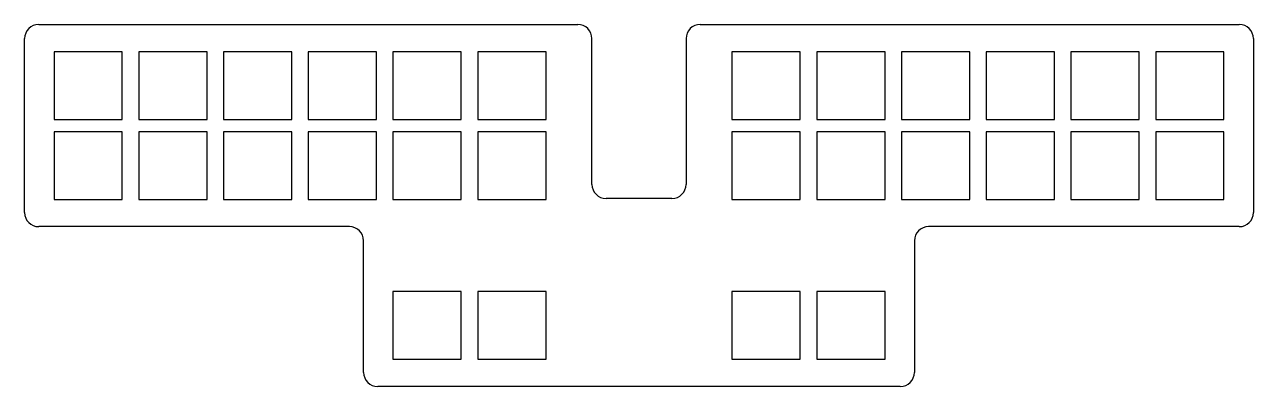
# Model space of a CAD drawing. Header units: millimetres. Extents: x 86 to 348, y -147 to -70.
import ezdxf

# ---------------------------------------------------------------- set-up
doc = ezdxf.new("R2010")
doc.units = ezdxf.units.MM

msp = doc.modelspace()

# ---------------------------------------------------------------- linework, layer by layer
for p, q in [((89.5, -70), (204, -70)), ((230, -70), (344.5, -70)), ((86.5, -110), (86.5, -73)), ((207, -104), (207, -73)), ((227, -73), (227, -104)), ((347.5, -73), (347.5, -110)), ((107.25, -75.8), (92.75, -75.8)), ((92.75, -75.8), (92.75, -90.2)), ((107.25, -90.2), (107.25, -75.8)), ((125.25, -75.8), (110.75, -75.8)), ((110.75, -75.8), (110.75, -90.2)), ((125.25, -90.2), (125.25, -75.8)), ((143.25, -75.8), (128.75, -75.8)), ((128.75, -75.8), (128.75, -90.2)), ((143.25, -90.2), (143.25, -75.8)), ((161.25, -75.8), (146.75, -75.8)), ((146.75, -75.8), (146.75, -90.2)), ((161.25, -90.2), (161.25, -75.8)), ((179.25, -75.8), (164.75, -75.8)), ((164.75, -75.8), (164.75, -90.2)), ((179.25, -90.2), (179.25, -75.8)), ((197.25, -75.8), (182.75, -75.8)), ((182.75, -75.8), (182.75, -90.2)), ((197.25, -90.2), (197.25, -75.8)), ((251.25, -75.8), (236.75, -75.8)), ((236.75, -75.8), (236.75, -90.2)), ((251.25, -90.2), (251.25, -75.8)), ((269.25, -75.8), (254.75, -75.8)), ((254.75, -75.8), (254.75, -90.2)), ((269.25, -90.2), (269.25, -75.8)), ((287.25, -75.8), (272.75, -75.8)), ((272.75, -75.8), (272.75, -90.2)), ((287.25, -90.2), (287.25, -75.8)), ((305.25, -75.8), (290.75, -75.8)), ((290.75, -75.8), (290.75, -90.2)), ((305.25, -90.2), (305.25, -75.8)), ((323.25, -75.8), (308.75, -75.8)), ((308.75, -75.8), (308.75, -90.2)), ((323.25, -90.2), (323.25, -75.8)), ((341.25, -75.8), (326.75, -75.8)), ((326.75, -75.8), (326.75, -90.2)), ((341.25, -90.2), (341.25, -75.8)), ((92.75, -90.2), (107.25, -90.2)), ((110.75, -90.2), (125.25, -90.2)), ((128.75, -90.2), (143.25, -90.2)), ((146.75, -90.2), (161.25, -90.2)), ((164.75, -90.2), (179.25, -90.2)), ((182.75, -90.2), (197.25, -90.2)), ((236.75, -90.2), (251.25, -90.2)), ((254.75, -90.2), (269.25, -90.2)), ((272.75, -90.2), (287.25, -90.2)), ((290.75, -90.2), (305.25, -90.2)), ((308.75, -90.2), (323.25, -90.2)), ((326.75, -90.2), (341.25, -90.2)), ((107.25, -92.8), (92.75, -92.8)), ((92.75, -92.8), (92.75, -107.2)), ((107.25, -107.2), (107.25, -92.8)), ((125.25, -92.8), (110.75, -92.8)), ((110.75, -92.8), (110.75, -107.2)), ((125.25, -107.2), (125.25, -92.8)), ((143.25, -92.8), (128.75, -92.8)), ((128.75, -92.8), (128.75, -107.2)), ((143.25, -107.2), (143.25, -92.8)), ((161.25, -92.8), (146.75, -92.8)), ((146.75, -92.8), (146.75, -107.2)), ((161.25, -107.2), (161.25, -92.8)), ((179.25, -92.8), (164.75, -92.8)), ((164.75, -92.8), (164.75, -107.2)), ((179.25, -107.2), (179.25, -92.8)), ((197.25, -92.8), (182.75, -92.8)), ((182.75, -92.8), (182.75, -107.2)), ((197.25, -107.2), (197.25, -92.8)), ((251.25, -92.8), (236.75, -92.8)), ((236.75, -92.8), (236.75, -107.2)), ((251.25, -107.2), (251.25, -92.8)), ((269.25, -92.8), (254.75, -92.8)), ((254.75, -92.8), (254.75, -107.2)), ((269.25, -107.2), (269.25, -92.8)), ((287.25, -92.8), (272.75, -92.8)), ((272.75, -92.8), (272.75, -107.2)), ((287.25, -107.2), (287.25, -92.8)), ((305.25, -92.8), (290.75, -92.8)), ((290.75, -92.8), (290.75, -107.2)), ((305.25, -107.2), (305.25, -92.8)), ((323.25, -92.8), (308.75, -92.8)), ((308.75, -92.8), (308.75, -107.2)), ((323.25, -107.2), (323.25, -92.8)), ((341.25, -92.8), (326.75, -92.8)), ((326.75, -92.8), (326.75, -107.2)), ((341.25, -107.2), (341.25, -92.8)), ((224, -107), (210, -107)), ((92.75, -107.2), (107.25, -107.2)), ((110.75, -107.2), (125.25, -107.2)), ((128.75, -107.2), (143.25, -107.2)), ((146.75, -107.2), (161.25, -107.2)), ((164.75, -107.2), (179.25, -107.2)), ((182.75, -107.2), (197.25, -107.2)), ((236.75, -107.2), (251.25, -107.2)), ((254.75, -107.2), (269.25, -107.2)), ((272.75, -107.2), (287.25, -107.2)), ((290.75, -107.2), (305.25, -107.2)), ((308.75, -107.2), (323.25, -107.2)), ((326.75, -107.2), (341.25, -107.2)), ((155.5, -113), (89.5, -113)), ((344.5, -113), (278.5, -113)), ((158.5, -144), (158.5, -116)), ((275.5, -116), (275.5, -144)), ((179.25, -126.8), (164.75, -126.8)), ((164.75, -126.8), (164.75, -141.2)), ((179.25, -141.2), (179.25, -126.8)), ((197.25, -126.8), (182.75, -126.8)), ((182.75, -126.8), (182.75, -141.2)), ((197.25, -141.2), (197.25, -126.8)), ((251.25, -126.8), (236.75, -126.8)), ((236.75, -126.8), (236.75, -141.2)), ((251.25, -141.2), (251.25, -126.8)), ((269.25, -126.8), (254.75, -126.8)), ((254.75, -126.8), (254.75, -141.2)), ((269.25, -141.2), (269.25, -126.8)), ((164.75, -141.2), (179.25, -141.2)), ((182.75, -141.2), (197.25, -141.2)), ((236.75, -141.2), (251.25, -141.2)), ((254.75, -141.2), (269.25, -141.2)), ((272.5, -147), (161.5, -147))]:
    msp.add_line(p, q)
for centre, start, end in [((89.5, -73), 90, 180), ((204, -73), 0, 90), ((230, -73), 90, 180), ((344.5, -73), 0, 90), ((210, -104), 180, 270), ((224, -104), 270, 0), ((89.5, -110), 180, 270), ((344.5, -110), 270, 0), ((155.5, -116), 0, 90), ((278.5, -116), 90, 180), ((161.5, -144), 180, 270), ((272.5, -144), 270, 0)]:
    msp.add_arc(centre, 3, start, end)

doc.saveas('drawing.dxf')
